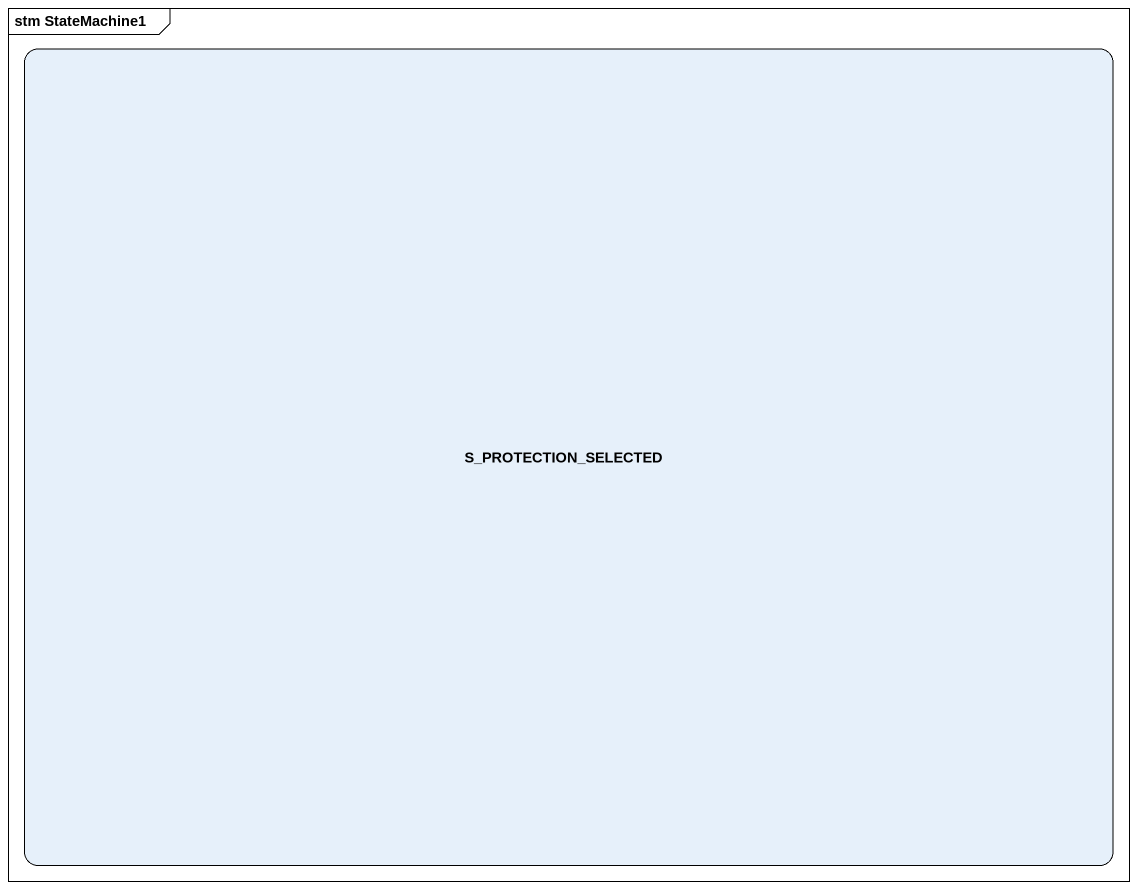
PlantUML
@startuml
mainframe stm StateMachine1
hide empty description
state S_PROTECTION_SELECTED
@enduml
